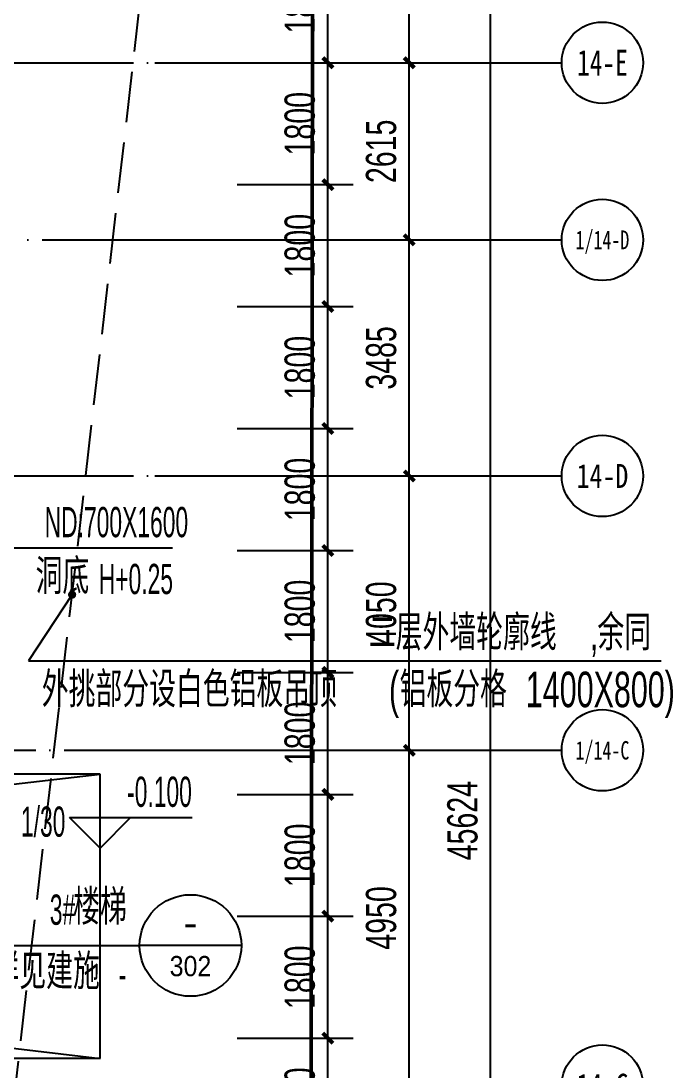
# Model space of a CAD drawing. Extents: x -409435 to 356702, y -107829 to 330904.
# Drawn here: x 118284 to 127901, y 16916 to 32416 of the extents above; entities that cross this region are included whole.
import ezdxf
from ezdxf.enums import TextEntityAlignment as Align
from ezdxf.xclip import XClip

# ---------------------------------------------------------------- set-up
doc = ezdxf.new("R2010")
doc.units = 0
doc.header["$LTSCALE"] = 1000
doc.header["$MEASUREMENT"] = 0
doc.header["$XCLIPFRAME"] = 0
doc.linetypes.add('104-14# 核心筒$0$DOTE', pattern=[2.42, 2, -0.2, 0.02, -0.2])
doc.linetypes.add('X-104 14#平面$0$109 3#平面$0$DASH', pattern=[0.35, 0.25, -0.1])
for name, color, linetype in [('01-标注_尺寸', 124, 'Continuous'), ('01-标注_标高', 200, 'Continuous'), ('01-标注_符号', 200, 'Continuous'), ('02-TEXT_标注', 130, 'Continuous'), ('104-14# 核心筒$0$01-标注_轴线坐标', 132, 'Continuous'), ('104-14# 核心筒$0$A_AXIS-轴线', 36, '104-14# 核心筒$0$DOTE'), ('104-14# 核心筒$0$AXIS_TEXT', 7, 'Continuous'), ('AXIS_TEXT', 7, 'Continuous'), ('X-104 14#平面$0$01-标注_符号', 200, 'Continuous'), ('X-104 14#平面$0$02-TEXT_标注', 130, 'Continuous'), ('X-104 14#平面$0$A-E_楼梯', 171, 'Continuous'), ('X-104 14#平面$0$A-SUR_吊顶', 40, 'Continuous'), ('建-标注-文本', 254, 'Continuous'), ('建-标注-索引', 75, 'Continuous')]:
    doc.layers.add(name, color=color, linetype=linetype)
doc.layers.add('X-104 14#平面$0$road', color=142, linetype='Continuous', lineweight=50)
doc.styles.add('104-14# 核心筒$0$_TCH_AXIS', font='STXIHEI_0.TTF', dxfattribs={"width": 0.8})
doc.styles.add('104-14# 核心筒$0$_TCH_DIM_T3', font='ros.shx', dxfattribs={"width": 0.705882, "bigfont": 'jd.shx'})
doc.styles.add('_TCH_DIM', font='ros.shx', dxfattribs={"width": 0.8, "height": 2, "bigfont": 'jd.shx'})
doc.styles.add('_TCH_DIM_T3', font='ros.shx', dxfattribs={"width": 0.705882, "bigfont": 'jd.shx'})
doc.styles.add('_TCH_LABEL', font='ros.shx', dxfattribs={"width": 0.8, "bigfont": 'jd.shx'})
doc.styles.add('COMPLEX', font='COMPLEX')
doc.styles.add('X-104 14#平面$0$_TCH_DIM', font='ros.shx', dxfattribs={"width": 0.8, "bigfont": 'jd.shx'})
doc.dimstyles.new('104-14# 核心筒$0$_TCH_ARCH&&150', dxfattribs={"dimtxt": 446.25, "dimasz": 150, "dimexe": 375, "dimexo": 450, "dimgap": 189.375, "dimtad": 1, "dimdec": 0, "dimzin": 0, "dimdsep": 46, "dimtxsty": '104-14# 核心筒$0$_TCH_DIM_T3', "dimblk": '104-14# 核心筒$0$_ArchTick', "dimcen": 0.09, "dimclrt": 7, "dimazin": 2, "dimtfac": 1, "dimtdec": 0, "dimtix": 1, "dimtmove": 2, "dimatfit": 3, "dimfxl": 0, "dimtolj": 1, "dimtzin": 0, "dimarcsym": 0})
doc.dimstyles.new('_TCH_ARCH&&150', dxfattribs={"dimtxt": 446.25, "dimasz": 150, "dimexe": 375, "dimexo": 450, "dimgap": 189.375, "dimtad": 1, "dimdec": 0, "dimzin": 0, "dimdsep": 46, "dimtxsty": '_TCH_DIM_T3', "dimblk": 'ARCHTICK', "dimcen": 0.09, "dimclrt": 7, "dimazin": 2, "dimtfac": 1, "dimtdec": 0, "dimtix": 1, "dimtmove": 2, "dimatfit": 3, "dimfxl": 0, "dimtolj": 1, "dimtzin": 0, "dimarcsym": 0})

# ---------------------------------------------------------------- blocks, each defined once
blk = doc.blocks.new('_AXISO')
blk.add_circle((0, 0), 0.5)
at = {"layer": 'AXIS_TEXT', "style": 'COMPLEX', "width": 1.041667}
blk.add_attdef('A', text='', height=0.56, dxfattribs=at).set_placement((-0.25, -0.28), (0.25, -0.28), align=Align.FIT)
blk = doc.blocks.new('104-14# 核心筒$0$_ArchTick')
at = {"color": 0, "linetype": 'ByBlock', "const_width": 0.4}
blk.add_lwpolyline([(-0.5, -0.5), (0.5, 0.5)], dxfattribs=at)
blk = doc.blocks.new('*D2688')
at = {"layer": '104-14# 核心筒$0$01-标注_轴线坐标', "color": 0, "lineweight": -2, "transparency": 16777216}
for p, q in [((120710, 43424), (125585, 43424)), ((125210, -2200), (125210, 43424)), ((120710, -2200), (125585, -2200))]:
    blk.add_line(p, q, dxfattribs=at)
at = {"layer": 'Defpoints', "color": 0, "transparency": 16777216}
for p in [(120260, 43424), (125210, 43424), (120260, -2200)]:
    blk.add_point(p, dxfattribs=at)
at = {"layer": '104-14# 核心筒$0$01-标注_轴线坐标', "color": 0, "lineweight": -2, "transparency": 16777216, "xscale": 150, "yscale": 150, "zscale": 150}
for p, rotation in [((125210, 43424), 90), ((125210, -2200), 270)]:
    blk.add_blockref('104-14# 核心筒$0$_ArchTick', p, dxfattribs=dict(at, rotation=rotation))
at = {"layer": '104-14# 核心筒$0$01-标注_轴线坐标', "color": 7, "transparency": 16777216, "insert": (124797, 20612), "char_height": 446.2, "attachment_point": 5, "rotation": 90, "style": '104-14# 核心筒$0$_TCH_DIM_T3'}
blk.add_mtext('\\A1;45624', dxfattribs=at)
blk = doc.blocks.new('*D2694')
at = {"layer": '104-14# 核心筒$0$01-标注_轴线坐标', "color": 0, "lineweight": -2, "transparency": 16777216}
for p, q in [((120710, 21650), (124385, 21650)), ((124010, 16700), (124010, 21650)), ((120710, 16700), (124385, 16700))]:
    blk.add_line(p, q, dxfattribs=at)
at = {"layer": 'Defpoints', "color": 0, "transparency": 16777216}
for p in [(120260, 21650), (124010, 21650), (120260, 16700)]:
    blk.add_point(p, dxfattribs=at)
at = {"layer": '104-14# 核心筒$0$01-标注_轴线坐标', "color": 0, "lineweight": -2, "transparency": 16777216, "xscale": 150, "yscale": 150, "zscale": 150}
for p, rotation in [((124010, 21650), 90), ((124010, 16700), 270)]:
    blk.add_blockref('104-14# 核心筒$0$_ArchTick', p, dxfattribs=dict(at, rotation=rotation))
at = {"layer": '104-14# 核心筒$0$01-标注_轴线坐标', "color": 7, "transparency": 16777216, "insert": (123597, 19175), "char_height": 446.2, "attachment_point": 5, "rotation": 90, "style": '104-14# 核心筒$0$_TCH_DIM_T3'}
blk.add_mtext('\\A1;4950', dxfattribs=at)
blk = doc.blocks.new('*D2695')
at = {"layer": '104-14# 核心筒$0$01-标注_轴线坐标', "color": 0, "lineweight": -2, "transparency": 16777216}
for p, q in [((120710, 25700), (124385, 25700)), ((124010, 21650), (124010, 25700)), ((120710, 21650), (124385, 21650))]:
    blk.add_line(p, q, dxfattribs=at)
at = {"layer": 'Defpoints', "color": 0, "transparency": 16777216}
for p in [(120260, 25700), (124010, 25700), (120260, 21650)]:
    blk.add_point(p, dxfattribs=at)
at = {"layer": '104-14# 核心筒$0$01-标注_轴线坐标', "color": 0, "lineweight": -2, "transparency": 16777216, "xscale": 150, "yscale": 150, "zscale": 150}
for p, rotation in [((124010, 25700), 90), ((124010, 21650), 270)]:
    blk.add_blockref('104-14# 核心筒$0$_ArchTick', p, dxfattribs=dict(at, rotation=rotation))
at = {"layer": '104-14# 核心筒$0$01-标注_轴线坐标', "color": 7, "transparency": 16777216, "insert": (123597, 23675), "char_height": 446.2, "attachment_point": 5, "rotation": 90, "style": '104-14# 核心筒$0$_TCH_DIM_T3'}
blk.add_mtext('\\A1;4050', dxfattribs=at)
blk = doc.blocks.new('*D2696')
at = {"layer": '104-14# 核心筒$0$01-标注_轴线坐标', "color": 0, "lineweight": -2, "transparency": 16777216}
for p, q in [((120710, 29185), (124385, 29185)), ((124010, 25700), (124010, 29185)), ((120710, 25700), (124385, 25700))]:
    blk.add_line(p, q, dxfattribs=at)
at = {"layer": 'Defpoints', "color": 0, "transparency": 16777216}
for p in [(120260, 29185), (124010, 29185), (120260, 25700)]:
    blk.add_point(p, dxfattribs=at)
at = {"layer": '104-14# 核心筒$0$01-标注_轴线坐标', "color": 0, "lineweight": -2, "transparency": 16777216, "xscale": 150, "yscale": 150, "zscale": 150}
for p, rotation in [((124010, 29185), 90), ((124010, 25700), 270)]:
    blk.add_blockref('104-14# 核心筒$0$_ArchTick', p, dxfattribs=dict(at, rotation=rotation))
at = {"layer": '104-14# 核心筒$0$01-标注_轴线坐标', "color": 7, "transparency": 16777216, "insert": (123597, 27442), "char_height": 446.2, "attachment_point": 5, "rotation": 90, "style": '104-14# 核心筒$0$_TCH_DIM_T3'}
blk.add_mtext('\\A1;3485', dxfattribs=at)
blk = doc.blocks.new('*D2697')
at = {"layer": '104-14# 核心筒$0$01-标注_轴线坐标', "color": 0, "lineweight": -2, "transparency": 16777216}
for p, q in [((120710, 31800), (124385, 31800)), ((124010, 29185), (124010, 31800)), ((120710, 29185), (124385, 29185))]:
    blk.add_line(p, q, dxfattribs=at)
at = {"layer": 'Defpoints', "color": 0, "transparency": 16777216}
for p in [(120260, 31800), (124010, 31800), (120260, 29185)]:
    blk.add_point(p, dxfattribs=at)
at = {"layer": '104-14# 核心筒$0$01-标注_轴线坐标', "color": 0, "lineweight": -2, "transparency": 16777216, "xscale": 150, "yscale": 150, "zscale": 150}
for p, rotation in [((124010, 31800), 90), ((124010, 29185), 270)]:
    blk.add_blockref('104-14# 核心筒$0$_ArchTick', p, dxfattribs=dict(at, rotation=rotation))
at = {"layer": '104-14# 核心筒$0$01-标注_轴线坐标', "color": 7, "transparency": 16777216, "insert": (123597, 30492), "char_height": 446.2, "attachment_point": 5, "rotation": 90, "style": '104-14# 核心筒$0$_TCH_DIM_T3'}
blk.add_mtext('\\A1;2615', dxfattribs=at)
blk = doc.blocks.new('*D2698')
at = {"layer": '104-14# 核心筒$0$01-标注_轴线坐标', "color": 0, "lineweight": -2, "transparency": 16777216}
for p, q in [((120710, 35910), (124385, 35910)), ((124010, 31800), (124010, 35910)), ((120710, 31800), (124385, 31800))]:
    blk.add_line(p, q, dxfattribs=at)
at = {"layer": 'Defpoints', "color": 0, "transparency": 16777216}
for p in [(120260, 35910), (124010, 35910), (120260, 31800)]:
    blk.add_point(p, dxfattribs=at)
at = {"layer": '104-14# 核心筒$0$01-标注_轴线坐标', "color": 0, "lineweight": -2, "transparency": 16777216, "xscale": 150, "yscale": 150, "zscale": 150}
for p, rotation in [((124010, 35910), 90), ((124010, 31800), 270)]:
    blk.add_blockref('104-14# 核心筒$0$_ArchTick', p, dxfattribs=dict(at, rotation=rotation))
at = {"layer": '104-14# 核心筒$0$01-标注_轴线坐标', "color": 7, "transparency": 16777216, "insert": (123597, 33855), "char_height": 446.2, "attachment_point": 5, "rotation": 90, "style": '104-14# 核心筒$0$_TCH_DIM_T3'}
blk.add_mtext('\\A1;4110', dxfattribs=at)
blk = doc.blocks.new('A$C1940634B')
at = {"layer": '建-标注-索引'}
blk.add_line((1967, 24638), (4620, 24638), dxfattribs=at)
at = {"layer": '建-标注-文本', "style": '_TCH_DIM'}
for s, height, width, p in [('ND:700X1600', 446.25, 0.564706, (2732, 24796)), ('洞底', 520.9, 0.8, (2599, 23956)), ('H+0.25', 446.2, 0.564706, (3530, 23956))]:
    blk.add_text(s, height=height, dxfattribs=dict(at, width=width)).set_placement(p)
blk = doc.blocks.new('_ArchTick')
at = {"color": 0, "linetype": 'ByBlock', "const_width": 0.4}
blk.add_lwpolyline([(-0.5, -0.5), (0.5, 0.5)], dxfattribs=at)
blk = doc.blocks.new('*D1195')
at = {"layer": '01-标注_尺寸', "color": 0, "lineweight": -2, "transparency": 16777216}
for p, q in [((121474, 33600), (123185, 33600)), ((122810, 31800), (122810, 33600)), ((121474, 31800), (123185, 31800))]:
    blk.add_line(p, q, dxfattribs=at)
at = {"layer": 'Defpoints', "color": 0, "transparency": 16777216}
for p in [(121024, 33600), (122810, 33600), (121024, 31800)]:
    blk.add_point(p, dxfattribs=at)
at = {"layer": '01-标注_尺寸', "color": 0, "lineweight": -2, "transparency": 16777216, "xscale": 150, "yscale": 150, "zscale": 150}
for p, rotation in [((122810, 33600), 90), ((122810, 31800), 270)]:
    blk.add_blockref('_ArchTick', p, dxfattribs=dict(at, rotation=rotation))
at = {"layer": '01-标注_尺寸', "color": 7, "transparency": 16777216, "insert": (122397, 32700), "char_height": 446.2, "attachment_point": 5, "rotation": 90, "style": '_TCH_DIM_T3'}
blk.add_mtext('\\A1;1800', dxfattribs=at)
blk = doc.blocks.new('*D1196')
at = {"layer": '01-标注_尺寸', "color": 0, "lineweight": -2, "transparency": 16777216}
for p, q in [((121474, 31800), (123185, 31800)), ((122810, 30000), (122810, 31800)), ((121474, 30000), (123185, 30000))]:
    blk.add_line(p, q, dxfattribs=at)
at = {"layer": 'Defpoints', "color": 0, "transparency": 16777216}
for p in [(121024, 31800), (122810, 31800), (121024, 30000)]:
    blk.add_point(p, dxfattribs=at)
at = {"layer": '01-标注_尺寸', "color": 0, "lineweight": -2, "transparency": 16777216, "xscale": 150, "yscale": 150, "zscale": 150}
for p, rotation in [((122810, 31800), 90), ((122810, 30000), 270)]:
    blk.add_blockref('_ArchTick', p, dxfattribs=dict(at, rotation=rotation))
at = {"layer": '01-标注_尺寸', "color": 7, "transparency": 16777216, "insert": (122397, 30900), "char_height": 446.2, "attachment_point": 5, "rotation": 90, "style": '_TCH_DIM_T3'}
blk.add_mtext('\\A1;1800', dxfattribs=at)
blk = doc.blocks.new('*D1197')
at = {"layer": '01-标注_尺寸', "color": 0, "lineweight": -2, "transparency": 16777216}
for p, q in [((121474, 30000), (123185, 30000)), ((122810, 28200), (122810, 30000)), ((121474, 28200), (123185, 28200))]:
    blk.add_line(p, q, dxfattribs=at)
at = {"layer": 'Defpoints', "color": 0, "transparency": 16777216}
for p in [(121024, 30000), (122810, 30000), (121024, 28200)]:
    blk.add_point(p, dxfattribs=at)
at = {"layer": '01-标注_尺寸', "color": 0, "lineweight": -2, "transparency": 16777216, "xscale": 150, "yscale": 150, "zscale": 150}
for p, rotation in [((122810, 30000), 90), ((122810, 28200), 270)]:
    blk.add_blockref('_ArchTick', p, dxfattribs=dict(at, rotation=rotation))
at = {"layer": '01-标注_尺寸', "color": 7, "transparency": 16777216, "insert": (122397, 29100), "char_height": 446.2, "attachment_point": 5, "rotation": 90, "style": '_TCH_DIM_T3'}
blk.add_mtext('\\A1;1800', dxfattribs=at)
blk = doc.blocks.new('*D1198')
at = {"layer": '01-标注_尺寸', "color": 0, "lineweight": -2, "transparency": 16777216}
for p, q in [((121474, 28200), (123185, 28200)), ((122810, 26400), (122810, 28200)), ((121474, 26400), (123185, 26400))]:
    blk.add_line(p, q, dxfattribs=at)
at = {"layer": 'Defpoints', "color": 0, "transparency": 16777216}
for p in [(121024, 28200), (122810, 28200), (121024, 26400)]:
    blk.add_point(p, dxfattribs=at)
at = {"layer": '01-标注_尺寸', "color": 0, "lineweight": -2, "transparency": 16777216, "xscale": 150, "yscale": 150, "zscale": 150}
for p, rotation in [((122810, 28200), 90), ((122810, 26400), 270)]:
    blk.add_blockref('_ArchTick', p, dxfattribs=dict(at, rotation=rotation))
at = {"layer": '01-标注_尺寸', "color": 7, "transparency": 16777216, "insert": (122397, 27300), "char_height": 446.2, "attachment_point": 5, "rotation": 90, "style": '_TCH_DIM_T3'}
blk.add_mtext('\\A1;1800', dxfattribs=at)
blk = doc.blocks.new('*D1199')
at = {"layer": '01-标注_尺寸', "color": 0, "lineweight": -2, "transparency": 16777216}
for p, q in [((121474, 26400), (123185, 26400)), ((122810, 24600), (122810, 26400)), ((121474, 24600), (123185, 24600))]:
    blk.add_line(p, q, dxfattribs=at)
at = {"layer": 'Defpoints', "color": 0, "transparency": 16777216}
for p in [(121024, 26400), (122810, 26400), (121024, 24600)]:
    blk.add_point(p, dxfattribs=at)
at = {"layer": '01-标注_尺寸', "color": 0, "lineweight": -2, "transparency": 16777216, "xscale": 150, "yscale": 150, "zscale": 150}
for p, rotation in [((122810, 26400), 90), ((122810, 24600), 270)]:
    blk.add_blockref('_ArchTick', p, dxfattribs=dict(at, rotation=rotation))
at = {"layer": '01-标注_尺寸', "color": 7, "transparency": 16777216, "insert": (122397, 25500), "char_height": 446.2, "attachment_point": 5, "rotation": 90, "style": '_TCH_DIM_T3'}
blk.add_mtext('\\A1;1800', dxfattribs=at)
blk = doc.blocks.new('*D1200')
at = {"layer": '01-标注_尺寸', "color": 0, "lineweight": -2, "transparency": 16777216}
for p, q in [((121474, 24600), (123185, 24600)), ((122810, 22800), (122810, 24600)), ((121474, 22800), (123185, 22800))]:
    blk.add_line(p, q, dxfattribs=at)
at = {"layer": 'Defpoints', "color": 0, "transparency": 16777216}
for p in [(121024, 24600), (122810, 24600), (121024, 22800)]:
    blk.add_point(p, dxfattribs=at)
at = {"layer": '01-标注_尺寸', "color": 0, "lineweight": -2, "transparency": 16777216, "xscale": 150, "yscale": 150, "zscale": 150}
for p, rotation in [((122810, 24600), 90), ((122810, 22800), 270)]:
    blk.add_blockref('_ArchTick', p, dxfattribs=dict(at, rotation=rotation))
at = {"layer": '01-标注_尺寸', "color": 7, "transparency": 16777216, "insert": (122397, 23700), "char_height": 446.2, "attachment_point": 5, "rotation": 90, "style": '_TCH_DIM_T3'}
blk.add_mtext('\\A1;1800', dxfattribs=at)
blk = doc.blocks.new('*D1201')
at = {"layer": '01-标注_尺寸', "color": 0, "lineweight": -2, "transparency": 16777216}
for p, q in [((121474, 22800), (123185, 22800)), ((122810, 21000), (122810, 22800)), ((121474, 21000), (123185, 21000))]:
    blk.add_line(p, q, dxfattribs=at)
at = {"layer": 'Defpoints', "color": 0, "transparency": 16777216}
for p in [(121024, 22800), (122810, 22800), (121024, 21000)]:
    blk.add_point(p, dxfattribs=at)
at = {"layer": '01-标注_尺寸', "color": 0, "lineweight": -2, "transparency": 16777216, "xscale": 150, "yscale": 150, "zscale": 150}
for p, rotation in [((122810, 22800), 90), ((122810, 21000), 270)]:
    blk.add_blockref('_ArchTick', p, dxfattribs=dict(at, rotation=rotation))
at = {"layer": '01-标注_尺寸', "color": 7, "transparency": 16777216, "insert": (122397, 21900), "char_height": 446.2, "attachment_point": 5, "rotation": 90, "style": '_TCH_DIM_T3'}
blk.add_mtext('\\A1;1800', dxfattribs=at)
blk = doc.blocks.new('*D1202')
at = {"layer": '01-标注_尺寸', "color": 0, "lineweight": -2, "transparency": 16777216}
for p, q in [((121474, 21000), (123185, 21000)), ((122810, 19200), (122810, 21000)), ((121474, 19200), (123185, 19200))]:
    blk.add_line(p, q, dxfattribs=at)
at = {"layer": 'Defpoints', "color": 0, "transparency": 16777216}
for p in [(121024, 21000), (122810, 21000), (121024, 19200)]:
    blk.add_point(p, dxfattribs=at)
at = {"layer": '01-标注_尺寸', "color": 0, "lineweight": -2, "transparency": 16777216, "xscale": 150, "yscale": 150, "zscale": 150}
for p, rotation in [((122810, 21000), 90), ((122810, 19200), 270)]:
    blk.add_blockref('_ArchTick', p, dxfattribs=dict(at, rotation=rotation))
at = {"layer": '01-标注_尺寸', "color": 7, "transparency": 16777216, "insert": (122397, 20100), "char_height": 446.2, "attachment_point": 5, "rotation": 90, "style": '_TCH_DIM_T3'}
blk.add_mtext('\\A1;1800', dxfattribs=at)
blk = doc.blocks.new('*D1203')
at = {"layer": '01-标注_尺寸', "color": 0, "lineweight": -2, "transparency": 16777216}
for p, q in [((121474, 19200), (123185, 19200)), ((122810, 17400), (122810, 19200)), ((121474, 17400), (123185, 17400))]:
    blk.add_line(p, q, dxfattribs=at)
at = {"layer": 'Defpoints', "color": 0, "transparency": 16777216}
for p in [(121024, 19200), (122810, 19200), (121024, 17400)]:
    blk.add_point(p, dxfattribs=at)
at = {"layer": '01-标注_尺寸', "color": 0, "lineweight": -2, "transparency": 16777216, "xscale": 150, "yscale": 150, "zscale": 150}
for p, rotation in [((122810, 19200), 90), ((122810, 17400), 270)]:
    blk.add_blockref('_ArchTick', p, dxfattribs=dict(at, rotation=rotation))
at = {"layer": '01-标注_尺寸', "color": 7, "transparency": 16777216, "insert": (122397, 18300), "char_height": 446.2, "attachment_point": 5, "rotation": 90, "style": '_TCH_DIM_T3'}
blk.add_mtext('\\A1;1800', dxfattribs=at)
blk = doc.blocks.new('*D1204')
at = {"layer": '01-标注_尺寸', "color": 0, "lineweight": -2, "transparency": 16777216}
for p, q in [((121474, 17400), (123185, 17400)), ((122810, 15600), (122810, 17400)), ((121474, 15600), (123185, 15600))]:
    blk.add_line(p, q, dxfattribs=at)
at = {"layer": 'Defpoints', "color": 0, "transparency": 16777216}
for p in [(121024, 17400), (122810, 17400), (121024, 15600)]:
    blk.add_point(p, dxfattribs=at)
at = {"layer": '01-标注_尺寸', "color": 0, "lineweight": -2, "transparency": 16777216, "xscale": 150, "yscale": 150, "zscale": 150}
for p, rotation in [((122810, 17400), 90), ((122810, 15600), 270)]:
    blk.add_blockref('_ArchTick', p, dxfattribs=dict(at, rotation=rotation))
at = {"layer": '01-标注_尺寸', "color": 7, "transparency": 16777216, "insert": (122397, 16500), "char_height": 446.2, "attachment_point": 5, "rotation": 90, "style": '_TCH_DIM_T3'}
blk.add_mtext('\\A1;1800', dxfattribs=at)
blk = doc.blocks.new('104-14# 核心筒')
at = {"layer": '104-14# 核心筒$0$01-标注_轴线坐标'}
for p, q in [((120259.9, 31800), (126259.9, 31800)), ((120259.9, 29184.9), (126259.9, 29184.9)), ((120259.9, 25700), (126259.9, 25700)), ((120259.9, 21650), (126259.9, 21650))]:
    blk.add_line(p, q, dxfattribs=at)
at = {"layer": '104-14# 核心筒$0$A_AXIS-轴线'}
for p, q in [((-24839, 31800), (120259.9, 31800)), ((106496.4, 29184.9), (120259.9, 29184.9)), ((-24839, 25700), (120259.9, 25700)), ((104400, 21650), (120259.9, 21650))]:
    blk.add_line(p, q, dxfattribs=at)
at = {"layer": '104-14# 核心筒$0$01-标注_轴线坐标'}
ref = blk.add_blockref('_AXISO', (126859.9, 31800), dxfattribs=dict(at, xscale=1200, yscale=1200, zscale=1200))
ref.add_attrib('A', '14-E', dxfattribs={"layer": '104-14# 核心筒$0$AXIS_TEXT', "height": 382.63, "style": '104-14# 核心筒$0$_TCH_AXIS', "width": 0.923518}).set_placement((126486, 31608.7), (127233.8, 31608.7), align=Align.FIT)
ref = blk.add_blockref('_AXISO', (126859.9, 29184.9), dxfattribs=dict(at, xscale=1200, yscale=1200, zscale=1200))
ref.add_attrib('A', '1/14-D', dxfattribs={"layer": '104-14# 核心筒$0$AXIS_TEXT', "height": 277.29, "style": '104-14# 核心筒$0$_TCH_AXIS', "width": 0.840955}).set_placement((126463.5, 29046.2), (127256.4, 29046.2), align=Align.FIT)
ref = blk.add_blockref('_AXISO', (126859.9, 25700), dxfattribs=dict(at, xscale=1200, yscale=1200, zscale=1200))
ref.add_attrib('A', '14-D', dxfattribs={"layer": '104-14# 核心筒$0$AXIS_TEXT', "height": 352.49, "style": '104-14# 核心筒$0$_TCH_AXIS', "width": 0.92479}).set_placement((126478.7, 25523.8), (127241.2, 25523.8), align=Align.FIT)
ref = blk.add_blockref('_AXISO', (126859.9, 21650), dxfattribs=dict(at, xscale=1200, yscale=1200, zscale=1200))
ref.add_attrib('A', '1/14-C', dxfattribs={"layer": '104-14# 核心筒$0$AXIS_TEXT', "height": 272.08, "style": '104-14# 核心筒$0$_TCH_AXIS', "width": 0.840739}).set_placement((126462.6, 21514), (127257.3, 21514), align=Align.FIT)
ref = blk.add_blockref('_AXISO', (126859.9, 16700), dxfattribs=dict(at, xscale=1200, yscale=1200, zscale=1200))
ref.add_attrib('A', '14-C', dxfattribs={"layer": '104-14# 核心筒$0$AXIS_TEXT', "height": 350.32, "style": '104-14# 核心筒$0$_TCH_AXIS', "width": 0.90321}).set_placement((126478.2, 16524.8), (127241.7, 16524.8), align=Align.FIT)
for p1, p2, distance, picture, middle in [((120259.9, -2200), (120259.9, 43424.4), -4950, '*D2688', (124797.4, 20612.2)), ((120259.9, 31800), (120259.9, 35910.4), -3750, '*D2698', (123597.4, 33855.2)), ((120259.9, 29184.9), (120259.9, 31800), -3750, '*D2697', (123597.4, 30492.4)), ((120259.9, 25700), (120259.9, 29184.9), -3750, '*D2696', (123597.4, 27442.4)), ((120259.9, 21650), (120259.9, 25700), -3750, '*D2695', (123597.4, 23675)), ((120259.9, 16700), (120259.9, 21650), -3750, '*D2694', (123597.4, 19175))]:
    dim = blk.add_aligned_dim(p1=p1, p2=p2, distance=distance, dimstyle='104-14# 核心筒$0$_TCH_ARCH&&150', dxfattribs=at)
    dim.commit()
    dim.dimension.update_dxf_attribs({"geometry": picture, "text_midpoint": middle})
blk = doc.blocks.new('X-104 14#平面')
at = {"layer": 'X-104 14#平面$0$01-标注_符号'}
for p, q in [((119037.6, 23947.6), (118396.2, 22968.6)), ((118396.2, 22968.6), (127724.4, 22968.6))]:
    blk.add_line(p, q, dxfattribs=at)
at = {"layer": 'X-104 14#平面$0$01-标注_符号', "const_width": 60}
blk.add_lwpolyline([(119054, 23972.7, 1), (119021.2, 23922.5, 1)], format="xyb", close=True, dxfattribs=at)
at = {"layer": 'X-104 14#平面$0$A-E_楼梯'}
for p, q in [((119450.2, 21300), (116900.2, 21300)), ((116900.2, 21000), (119450.2, 21300)), ((119450.2, 17100), (119450.2, 21300)), ((116900.2, 17400), (119450.2, 17100)), ((119450.2, 17100), (116900.2, 17100))]:
    blk.add_line(p, q, dxfattribs=at)
at = {"layer": 'X-104 14#平面$0$A-SUR_吊顶', "linetype": 'X-104 14#平面$0$109 3#平面$0$DASH', "ltscale": 3}
blk.add_lwpolyline([(109062.3, -4432.1), (119297.3, 10714.5), (117562.9, 11100.5), (120741.8, 38794.6), (99426.9, 44725), (92631.2, 20300), (86987.2, 20300), (86987.2, 21500), (8392.2, 21500), (5688.7, 8781.2), (-2733.6, 10571.4), (-6009.8, -4841.7), (40178.1, -2825.1), (39845.1, -4916.4), (83845.6, -2647.5)], close=True, dxfattribs=at)
at = {"layer": 'X-104 14#平面$0$road'}
blk.add_line((122540.3, -4713.6), (122599.5, 49385.3), dxfattribs=at)
ref = blk.add_blockref('104-14# 核心筒', (0, 0))
XClip(ref).set_block_clipping_path([(-38664.3623821461, -25500), (139216.5485069363, 330900)])
at = {"layer": 'X-104 14#平面$0$02-TEXT_标注', "style": 'X-104 14#平面$0$_TCH_DIM'}
for s, height, width, p in [('二层外墙轮廓线', 520.93, 0.8, (123414.5, 23126.1)), ('余同', 520.93, 0.8, (126785.5, 23126.1)), (',', 525, 0.64, (126673.5, 23126.1)), ('外挑部分设白色铝板吊顶', 520.93, 0.8, (118589.6, 22286.1)), ('(', 525, 0.64, (123711, 22286.1)), ('铝板分格', 520.93, 0.8, (123867.8, 22286.1)), ('1400X800)', 525, 0.64, (125730.1, 22286.1))]:
    blk.add_text(s, height=height, dxfattribs=dict(at, width=width)).set_placement(p)

msp = doc.modelspace()

# ---------------------------------------------------------------- linework, layer by layer
at = {"layer": '01-标注_标高'}
for p, q in [((119450.2, 20207.5), (119000.2, 20657.5)), ((119000.2, 20657.5), (120809.1, 20657.5)), ((119450.2, 20207.5), (119900.2, 20657.5))]:
    msp.add_line(p, q, dxfattribs=at)
at = {"layer": '01-标注_符号'}
for p in [(117951.4, 18768.2), (121533.7, 18768.2)]:
    msp.add_line(p, (120033.7, 18768.2), dxfattribs=at)
msp.add_lwpolyline([(118049, 20186.6, 0, 0, 0), (118678.9, 20186.6, 120, 0, 0), (119128.9, 20186.6, 0, 0, 0)], format="xyseb", dxfattribs=at)
msp.add_circle((120783.7, 18768.2), 750, dxfattribs=at)

# ---------------------------------------------------------------- block references
for name, p in [('X-104 14#平面', (0, 0)), ('A$C1940634B', (115900, 0))]:
    msp.add_blockref(name, p)

# ---------------------------------------------------------------- texts
at = {"layer": '02-TEXT_标注', "style": '_TCH_DIM'}
for s, height, width, p in [('-0.100', 446.25, 0.564706, (119848.5, 20815)), ('1/30', 446.25, 0.564706, (118282.4, 20373.9)), ('楼梯', 520.93, 0.8, (119052.5, 19074.5)), ('3#', 446.25, 0.564706, (118708.1, 19074.5)), ('详见建施', 520.93, 0.8, (117862.7, 18122.3)), ('-', 446.2, 0.564706, (119725, 18122.3))]:
    msp.add_text(s, height=height, dxfattribs=dict(at, width=width)).set_placement(p)
at = {"layer": '02-TEXT_标注', "style": '_TCH_LABEL'}
for s, height, width, p, p2 in [('-', 397.6, 1.111111, (120677.7, 18906.2), (120889.7, 18906.2)), ('302', 298.81, 1.428571, (120476.4, 18315.3), (121091.1, 18315.3))]:
    msp.add_text(s, height=height, dxfattribs=dict(at, width=width)).set_placement(p, p2, align=Align.FIT)

# ---------------------------------------------------------------- dimensions: what is measured, and where the dimension line sits
at = {"layer": '01-标注_尺寸'}
for p1, p2, picture, middle in [((121024.1, 31800), (121024.1, 33600), '*D1195', (122397.4, 32700)), ((121024.1, 30000), (121024.1, 31800), '*D1196', (122397.4, 30900)), ((121024.1, 28200), (121024.1, 30000), '*D1197', (122397.4, 29100)), ((121024.1, 26400), (121024.1, 28200), '*D1198', (122397.4, 27300)), ((121024.1, 24600), (121024.1, 26400), '*D1199', (122397.4, 25500)), ((121024.1, 22800), (121024.1, 24600), '*D1200', (122397.4, 23700)), ((121024.1, 21000), (121024.1, 22800), '*D1201', (122397.4, 21900)), ((121024.1, 19200), (121024.1, 21000), '*D1202', (122397.4, 20100)), ((121024.1, 17400), (121024.1, 19200), '*D1203', (122397.4, 18300)), ((121024.1, 15600), (121024.1, 17400), '*D1204', (122397.4, 16500))]:
    dim = msp.add_aligned_dim(p1=p1, p2=p2, distance=-1785.8, dimstyle='_TCH_ARCH&&150', dxfattribs=at)
    dim.commit()
    dim.dimension.update_dxf_attribs({"geometry": picture, "text_midpoint": middle})

doc.saveas('drawing.dxf')
